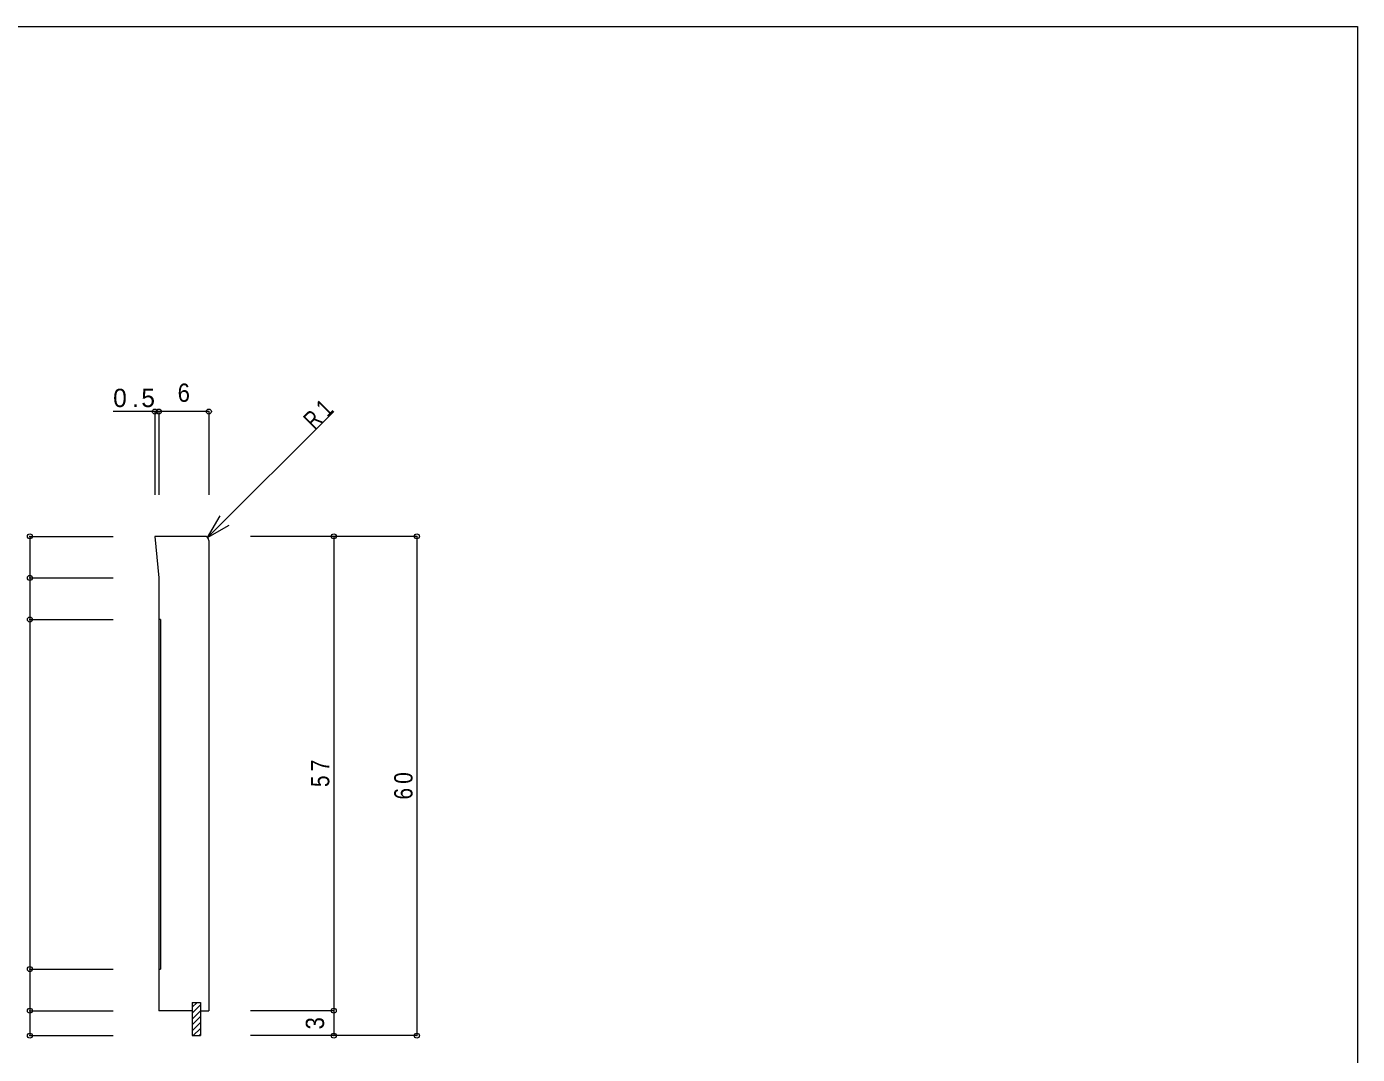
# Model space of a CAD drawing. Units: millimetres on the paper. Extents: x -141 to 141, y -98 to 98.
# Drawn here: x -18.9 to 141, y -26 to 97.5 of the extents above; entities that cross this region are included whole.
import ezdxf
from ezdxf.enums import TextEntityAlignment as Align

# ---------------------------------------------------------------- set-up
doc = ezdxf.new("R2010")
doc.units = ezdxf.units.MM
doc.header["$PDMODE"] = 32
doc.header["$PDSIZE"] = 0.6
for name, color, linetype, lineweight in [('0-0_ＫＢ製品', 2, 'Continuous', 9), ('0-2_ハッチ', 7, 'Continuous', 9), ('0-3_寸法', 4, 'Continuous', 9), ('0-4_引出線字', 4, 'Continuous', 9), ('0-8_他製品', 7, 'Continuous', 9), ('F-0_図面枠', 5, 'Continuous', 9)]:
    doc.layers.add(name, color=color, linetype=linetype, lineweight=lineweight)
doc.styles.add('HGｺﾞｼｯｸM', font='')
doc.styles.get('HGｺﾞｼｯｸM').set_extended_font_data('HGｺﾞｼｯｸM')

msp = doc.modelspace()

# ---------------------------------------------------------------- linework, layer by layer
at = {"layer": '0-0_ＫＢ製品'}
for p, q in [((-3.5, 36.25), (-3, 31.25)), ((2.5, 36.25), (-3.5, 36.25)), ((3, 35.75), (3, -20.75)), ((-3, 31.25), (-3, -20.75)), ((1, -20.75), (-3, -20.75)), ((2, -20.75), (3, -20.75))]:
    msp.add_line(p, q, dxfattribs=at)
msp.add_arc((2.5, 35.75), 0.5, 0, 90, dxfattribs=at)
at = {"layer": '0-2_ハッチ'}
for p, q in [((-2.8, 26.25), (-3, 26.25)), ((-2.8, 26.25), (-2.8, -15.75)), ((-3, -15.75), (-2.8, -15.75)), ((1, -20.344), (1.594, -19.75)), ((1, -21.052), (2, -20.052)), ((1, -21.759), (2, -20.759)), ((1, -22.466), (2, -21.466)), ((1, -23.173), (2, -22.173)), ((1.13, -23.75), (2, -22.88)), ((1.837, -23.75), (2, -23.587))]:
    msp.add_line(p, q, dxfattribs=at)
at = {"layer": '0-3_寸法'}
for p, q in [((-3, 51.25), (-8.5, 51.25)), ((-3.5, 51.25), (-3.5, 41.25)), ((3, 51.25), (-3, 51.25)), ((-3, 51.25), (-3, 41.25)), ((3, 51.25), (3, 41.25)), ((-18.5, 36.25), (-18.5, 31.25)), ((-18.5, 36.25), (-8.5, 36.25)), ((18, 36.25), (8, 36.25)), ((18, 36.25), (18, -20.75)), ((28, 36.25), (18, 36.25)), ((28, 36.25), (28, -23.75)), ((-18.5, 31.25), (-8.5, 31.25)), ((-18.5, 31.25), (-18.5, 26.25)), ((-18.5, 26.25), (-8.5, 26.25)), ((-18.5, 26.25), (-18.5, -15.75)), ((-18.5, -15.75), (-8.5, -15.75)), ((-18.5, -15.75), (-18.5, -20.75)), ((-18.5, -20.75), (-8.5, -20.75)), ((-18.5, -20.75), (-18.5, -23.75)), ((18, -20.75), (8, -20.75)), ((18, -20.75), (18, -23.75)), ((-18.5, -23.75), (-8.5, -23.75)), ((18, -23.75), (8, -23.75)), ((28, -23.75), (18, -23.75))]:
    msp.add_line(p, q, dxfattribs=at)
for p in [(-3.5, 51.25), (-3, 51.25), (3, 51.25), (-18.5, 36.25), (18, 36.25), (28, 36.25), (-18.5, 31.25), (-18.5, 26.25), (-18.5, -15.75), (-18.5, -20.75), (18, -20.75), (-18.5, -23.75), (18, -23.75), (28, -23.75)]:
    msp.add_point(p, dxfattribs=at)
at = {"layer": '0-4_引出線字'}
for q in [(18, 51.25), (4.354, 38.702), (5.452, 37.604)]:
    msp.add_line((2.854, 36.104), q, dxfattribs=at)
at = {"layer": '0-8_他製品'}
for p, q in [((1, -19.75), (1, -23.75)), ((1, -23.75), (2, -23.75))]:
    msp.add_line(p, q, dxfattribs=at)
msp.add_lwpolyline([(1, -19.75), (2, -19.75), (2, -23.75)], dxfattribs=at)
at = {"layer": 'F-0_図面枠'}
for p, q in [((-141, 97.5), (141, 97.5)), ((141, 97.5), (141, -97.5))]:
    msp.add_line(p, q, dxfattribs=at)

# ---------------------------------------------------------------- texts
at = {"layer": '0-3_寸法', "color": 7, "style": 'HGｺﾞｼｯｸM', "width": 0.9}
msp.add_text('6', height=2.199, dxfattribs=at).set_placement((-0.75, 51.75), align=Align.BOTTOM_LEFT)
msp.add_text('3', height=2.199, rotation=90, dxfattribs=at).set_placement((17.5, -23), align=Align.BOTTOM_LEFT)
at = {"layer": '0-3_寸法', "color": 7, "insert": (-8.5, 51.75), "char_height": 2.199, "attachment_point": 7, "style": 'HGｺﾞｼｯｸM'}
msp.add_mtext('\\T1.38;0.5', dxfattribs=at)
at = {"layer": '0-3_寸法', "color": 7, "char_height": 2.199, "attachment_point": 7, "style": 'HGｺﾞｼｯｸM'}
for s, insert, rotation in [('\\T1.36;\\W0.75;R1', (15.702, 48.952), 45), ('\\T1.36;\\W0.85;57', (17.5, 6.125), 90), ('\\T1.36;\\W0.85;60', (27.5, 4.625), 90)]:
    msp.add_mtext(s, dxfattribs=dict(at, insert=insert, rotation=rotation))

doc.saveas('drawing.dxf')
